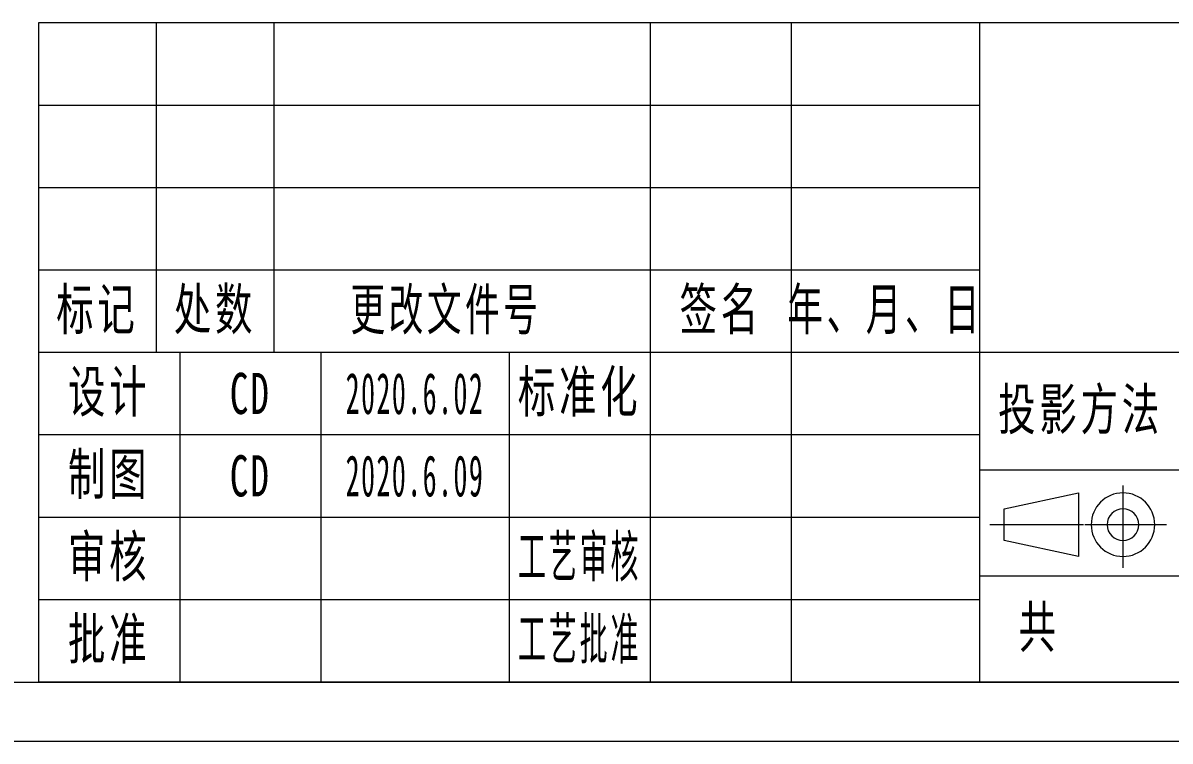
# Model space of a CAD drawing. Header units: millimetres. Extents: x -15766 to 80009, y -9701 to 15159.
# Drawn here: x -7808 to -7710.4, y 11134.1 to 11195.1 of the extents above; entities that cross this region are included whole.
import ezdxf

# ---------------------------------------------------------------- set-up
doc = ezdxf.new("R2010")
doc.units = ezdxf.units.MM
doc.linetypes.add('CENTER-HOKUTO_1', pattern=[16, 13, -1, 1, -1])
for name, color, linetype, lineweight in [('CDRAFT0', 7, 'Continuous', 18), ('title_frame', 7, 'Continuous', 18), ('尺寸线层', 3, 'Continuous', 18), ('粗实线层_1', 7, 'Continuous', 15), ('细实线层', 7, 'Continuous', 18)]:
    doc.layers.add(name, color=color, linetype=linetype, lineweight=lineweight)
doc.styles.add('UserTxtStyle1', font='', dxfattribs={"width": 0.618357})
doc.styles.add('UserTxtStyle2', font='', dxfattribs={"width": 0.634692})
doc.styles.add('标准', font='', dxfattribs={"width": 0.667})
doc.styles.get('UserTxtStyle1').set_extended_font_data('宋体')
doc.styles.get('UserTxtStyle2').set_extended_font_data('宋体')
doc.styles.get('标准').set_extended_font_data('宋体')

# ---------------------------------------------------------------- blocks, each defined once
blk = doc.blocks.new('*X3')
at = {"layer": 'CDRAFT0'}
blk.add_line((0, 0), (420, 0), dxfattribs=at)
at = {"layer": '粗实线层_1'}
blk.add_line((25, 5), (415, 5), dxfattribs=at)

msp = doc.modelspace()

# ---------------------------------------------------------------- linework, layer by layer
at = {"layer": '粗实线层_1'}
for p, q in [((-7626.62291, 11195.10436), (-7806.62291, 11195.10436)), ((-7806.62291, 11195.10436), (-7806.62291, 11139.10436)), ((-7726.62291, 11195.10436), (-7726.62291, 11139.10436)), ((-7676.62291, 11167.10436), (-7806.62291, 11167.10436)), ((-7766.62291, 11167.10436), (-7766.62291, 11139.10436)), ((-7726.62291, 11160.10436), (-7806.62291, 11160.10436)), ((-7726.62291, 11153.10436), (-7806.62291, 11153.10436)), ((-7676.62291, 11148.10436), (-7726.62291, 11148.10436)), ((-7726.62291, 11146.10436), (-7806.62291, 11146.10436)), ((-7626.62291, 11139.10436), (-7806.62291, 11139.10436))]:
    msp.add_line(p, q, dxfattribs=at)
at = {"layer": '细实线层'}
for p, q in [((-7796.62291, 11195.10436), (-7796.62291, 11167.10436)), ((-7786.62291, 11195.10436), (-7786.62291, 11167.10436)), ((-7754.62291, 11195.10436), (-7754.62291, 11139.10436)), ((-7742.62291, 11195.10436), (-7742.62291, 11139.10436)), ((-7726.62291, 11188.10436), (-7806.62291, 11188.10436)), ((-7726.62291, 11181.10436), (-7806.62291, 11181.10436)), ((-7726.62291, 11174.10436), (-7806.62291, 11174.10436)), ((-7794.62291, 11167.10436), (-7794.62291, 11139.10436)), ((-7782.62291, 11167.10436), (-7782.62291, 11139.10436)), ((-7676.62291, 11157.10436), (-7726.62291, 11157.10436))]:
    msp.add_line(p, q, dxfattribs=at)
at = {"layer": '细实线层', "color": 3}
for p, q in [((-7724.52124, 11153.83319), (-7718.19419, 11155.18319)), ((-7718.19419, 11155.18319), (-7718.19419, 11149.78319)), ((-7724.52124, 11151.13319), (-7724.52124, 11153.83319)), ((-7718.19419, 11149.78319), (-7724.52124, 11151.13319))]:
    msp.add_line(p, q, dxfattribs=at)
at = {"layer": '细实线层', "color": 2, "linetype": 'CENTER-HOKUTO_1', "lineweight": 18}
for p, q in [((-7714.42478, 11155.80419), (-7714.42478, 11148.82739)), ((-7717.77487, 11152.48319), (-7725.73293, 11152.48319)), ((-7710.71244, 11152.48319), (-7717.6681, 11152.48319))]:
    msp.add_line(p, q, dxfattribs=at)
at = {"layer": '细实线层', "color": 3}
for radius in [2.7, 1.35]:
    msp.add_arc((-7714.42478, 11152.48319), radius, 0, 359.9893827, dxfattribs=at)

# ---------------------------------------------------------------- block references
at = {"layer": 'title_frame'}
msp.add_blockref('*X3', (-8041.62291, 11134.10436), dxfattribs=at)

# ---------------------------------------------------------------- texts
at = {"layer": '尺寸线层', "char_height": 3.5, "attachment_point": 5, "line_spacing_factor": 1.15057}
for s, insert, width, style in [('\\T1.1;标记', (-7801.62291, 11170.60436), 18, '标准'), ('\\T1.1;处数', (-7791.62291, 11170.60436), 18, '标准'), ('\\T1.1;更改文件号', (-7771.98949, 11170.58037), 30, 'UserTxtStyle1'), ('\\T1.1;签名', (-7748.62291, 11170.60436), 22, '标准'), ('\\T1.1;年、月、日', (-7734.62291, 11170.60436), 30, 'UserTxtStyle2'), ('\\T1.1;设计', (-7800.62291, 11163.60436), 22, '标准'), ('\\T1.1;标准化', (-7760.62291, 11163.60436), 22, '标准'), ('{\\T1.1;CD}', (-7788.62291, 11163.60436), 22, '标准'), ('{\\W0.5;\\T1.1;2020.6.02}', (-7774.62291, 11163.60436), 16, '标准'), ('\\T1.1;投影方法', (-7718.02791, 11162.10436), 22, '标准'), ('\\T1.1;制图', (-7800.62291, 11156.60436), 22, '标准'), ('{\\T1.1;CD}', (-7788.62291, 11156.60436), 22, '标准'), ('{\\W0.5;\\T1.1;2020.6.09}', (-7774.62291, 11156.60436), 16, '标准'), ('\\T1.1;审核', (-7800.62291, 11149.60436), 22, '标准'), ('{\\W0.5;\\T1.1;工艺审核}', (-7760.62291, 11149.60436), 22, '标准'), ('\\T1.1;共', (-7721.55158, 11143.60436), 8, '标准'), ('{\\T1.1;批准}', (-7800.62291, 11142.60436), 22, '标准'), ('{\\W0.5;\\T1.1;工艺批准}', (-7760.62291, 11142.60436), 22, '标准')]:
    msp.add_mtext(s, dxfattribs=dict(at, insert=insert, width=width, style=style))

doc.saveas('drawing.dxf')
